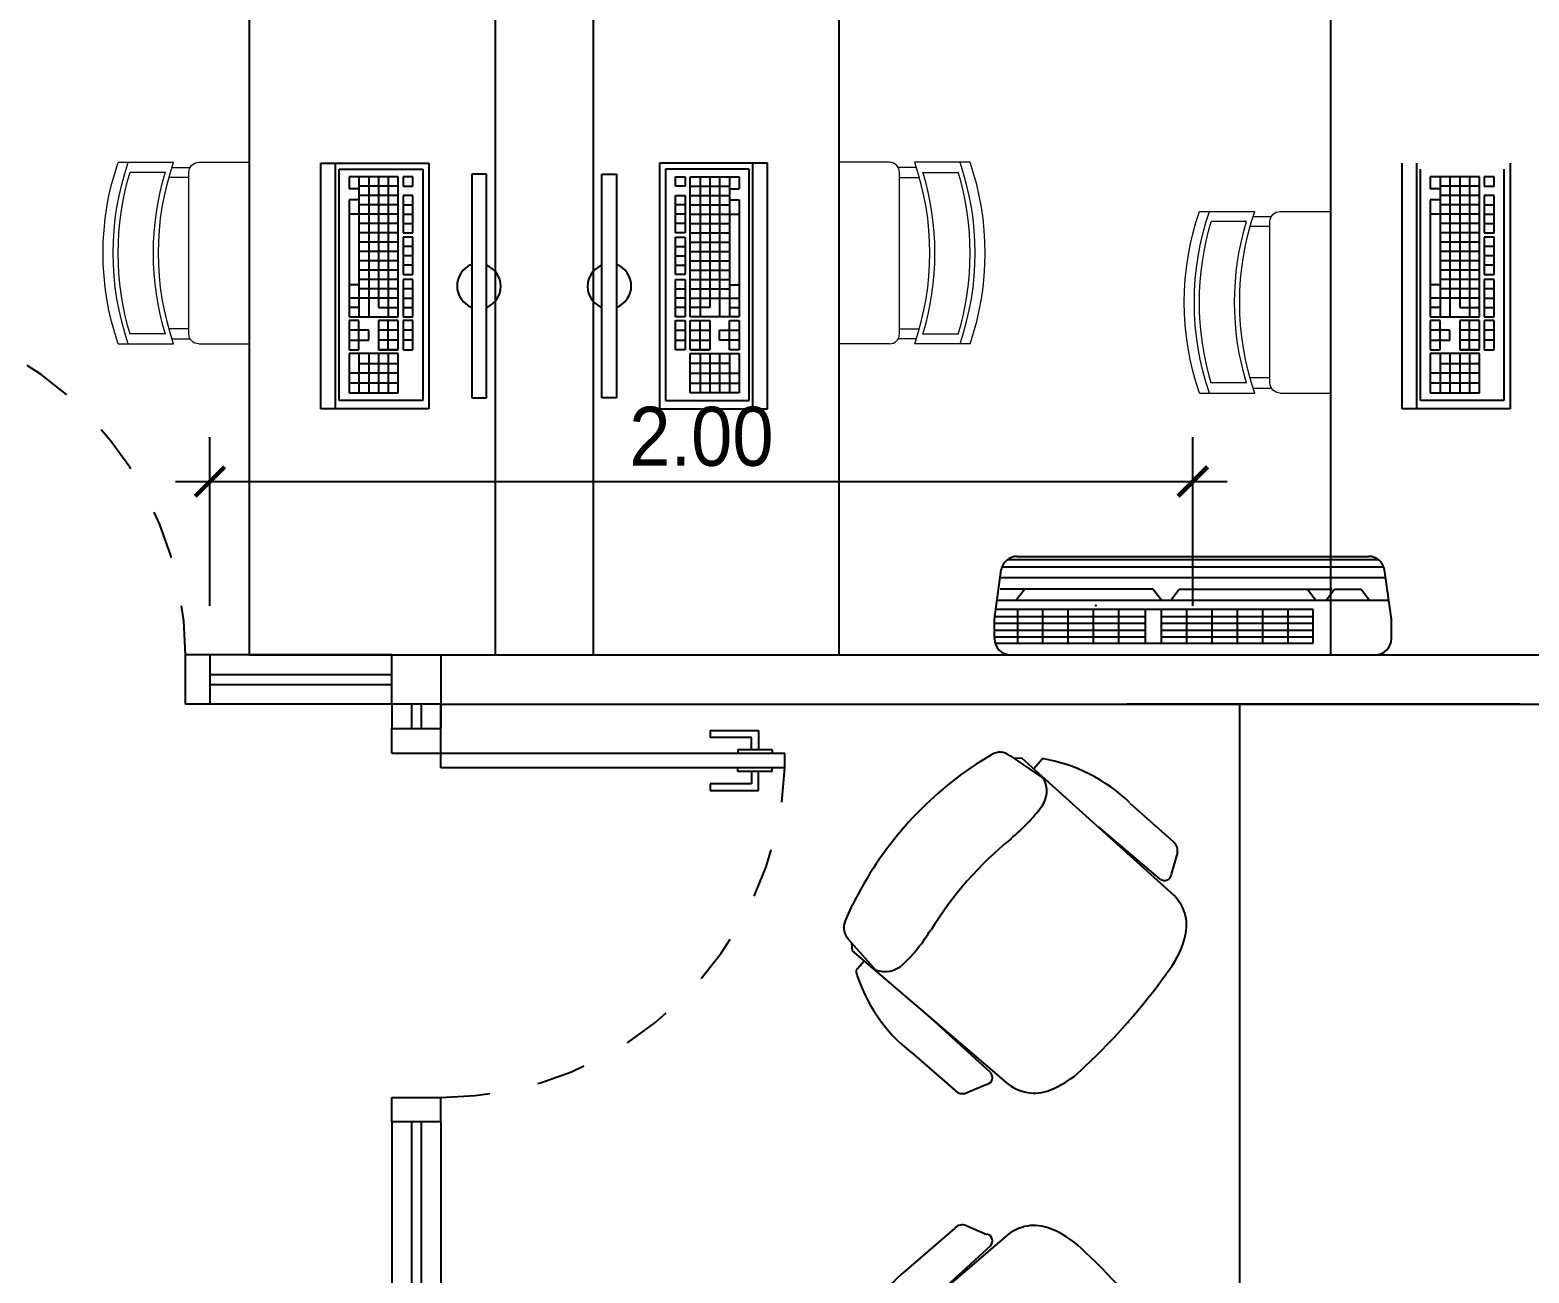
# Model space of a CAD drawing. Header units: millimetres. Extents: x 7034 to 7235, y -465 to -380.
# Drawn here: x 7183.923 to 7186.973, y -430.356 to -427.827 of the extents above; entities that cross this region are included whole.
import ezdxf

# ---------------------------------------------------------------- set-up
doc = ezdxf.new("R2010")
doc.units = ezdxf.units.MM
doc.header["$LTSCALE"] = 0.005
doc.linetypes.add('CONTINUO', pattern=[0])
doc.linetypes.add('DASHED', pattern=[19.05, 12.7, -6.35])
doc.layers.get('0').update_dxf_attribs({"linetype": 'CONTINUO'})
doc.layers.get('DEFPOINTS').update_dxf_attribs({"linetype": 'CONTINUO', "lineweight": 15})
for name, color, linetype in [('- COTAS', 12, 'Continuous'), ('ARQ-PEITORIAL', 4, 'Continuous'), ('ARQ_ESQUADRIA', 5, 'Continuous'), ('ARQ_JANELAALTA', 150, 'DASHED'), ('JANELA', 10, 'Continuous'), ('NN_PISO', 8, 'Continuous')]:
    doc.layers.add(name, color=color, linetype=linetype)
doc.layers.add('0-LAYOUT', color=250, linetype='Continuous', lineweight=25)
doc.layers.add('AR CONDICIONADO', color=1, linetype='Continuous', lineweight=25)
doc.styles.add('ARQ', font='arial.ttf', dxfattribs={"width": 0.9})
doc.dimstyles.new('1-50', dxfattribs={"dimtxt": 0.12, "dimasz": 0.06, "dimexe": 0.09, "dimexo": 0.1, "dimgap": 0.03, "dimtad": 1, "dimzin": 0, "dimdsep": 46, "dimtxsty": 'ARQ', "dimblk": 'ARCHTICK', "dimcen": 0, "dimdle": 0.07, "dimclrd": 1, "dimclre": 1, "dimclrt": 7, "dimadec": 0, "dimazin": 0, "dimtm": 1e-09, "dimtfac": 1, "dimtofl": 0, "dimtmove": 2, "dimatfit": 3, "dimldrblk": 'ARCHTICK', "dimfxl": 1, "dimtolj": 1, "dimtzin": 0, "dimlwd": -1, "dimlwe": -1, "dimarcsym": 0})

# ---------------------------------------------------------------- blocks, each defined once
blk = doc.blocks.new('_ArchTick')
at = {"color": 0, "linetype": 'ByBlock', "const_width": 0.15}
blk.add_lwpolyline([(-0.5, -0.5), (0.5, 0.5)], dxfattribs=at)
blk = doc.blocks.new('*D217')
at = {"layer": 'DEFPOINTS', "color": 0, "transparency": 16777216}
for p in [(7186.2892, -428.7459), (7184.2892, -429.0986), (7186.2892, -429.0986)]:
    blk.add_point(p, dxfattribs=at)
at = {"layer": 'NN_PISO', "color": 1, "transparency": 16777216}
for p, q in [((7184.2892, -428.9986), (7184.2892, -428.6559)), ((7186.2892, -428.9986), (7186.2892, -428.6559)), ((7184.2192, -428.7459), (7186.3592, -428.7459))]:
    blk.add_line(p, q, dxfattribs=at)
at = {"layer": 'NN_PISO', "color": 1, "transparency": 16777216, "xscale": 0.06, "yscale": 0.06, "zscale": 0.06, "rotation": 180}
blk.add_blockref('_ArchTick', (7184.2892, -428.7459), dxfattribs=at)
at = {"layer": 'NN_PISO', "color": 1, "transparency": 16777216, "xscale": 0.06, "yscale": 0.06, "zscale": 0.06}
blk.add_blockref('_ArchTick', (7186.2892, -428.7459), dxfattribs=at)
at = {"layer": 'NN_PISO', "color": 7, "transparency": 16777216, "insert": (7185.2892, -428.6547), "char_height": 0.12, "attachment_point": 5, "style": 'ARQ'}
blk.add_mtext('\\A1;2.00', dxfattribs=at)
blk = doc.blocks.new('A$C686A6CA0')
at = {"layer": 'ARQ-PEITORIAL'}
for p, q in [((-0.1, 2.53), (-0.1, 2.48)), ((0, 2.53), (0, 2.48)), ((-0.1, 2.48), (0, 2.48))]:
    blk.add_line(p, q, dxfattribs=at)
at = {"layer": 'ARQ_ESQUADRIA'}
for p, q in [((-1.55, 3.33), (-1.52, 3.33)), ((-1.55, 3.33), (-1.55, 2.63)), ((-1.52, 2.63), (-1.52, 3.33)), ((-1.19, 3.33), (-1.22, 3.33)), ((-1.22, 2.63), (-1.22, 3.33)), ((-1.19, 3.33), (-1.19, 2.63)), ((-1.557, 3.3041), (-1.55, 3.3041)), ((-1.557, 3.3041), (-1.557, 3.2341)), ((-1.513, 3.3041), (-1.52, 3.3041)), ((-1.513, 3.3041), (-1.513, 3.2341)), ((-1.227, 3.3041), (-1.227, 3.2341)), ((-1.227, 3.3041), (-1.22, 3.3041)), ((-1.183, 3.3041), (-1.19, 3.3041)), ((-1.183, 3.3041), (-1.183, 3.2341)), ((-1.596, 3.2761), (-1.557, 3.2761)), ((-1.596, 3.1781), (-1.596, 3.2761)), ((-1.474, 3.2761), (-1.513, 3.2761)), ((-1.474, 3.1781), (-1.474, 3.2761)), ((-1.266, 3.2761), (-1.227, 3.2761)), ((-1.266, 3.1781), (-1.266, 3.2761)), ((-1.144, 3.2761), (-1.183, 3.2761)), ((-1.144, 3.1781), (-1.144, 3.2761)), ((-1.582, 3.2621), (-1.582, 3.1921)), ((-1.557, 3.2621), (-1.582, 3.2621)), ((-1.557, 3.2341), (-1.55, 3.2341)), ((-1.513, 3.2341), (-1.52, 3.2341)), ((-1.513, 3.2621), (-1.488, 3.2621)), ((-1.488, 3.2621), (-1.488, 3.1921)), ((-1.227, 3.2621), (-1.252, 3.2621)), ((-1.252, 3.2621), (-1.252, 3.1921)), ((-1.227, 3.2341), (-1.22, 3.2341)), ((-1.183, 3.2341), (-1.19, 3.2341)), ((-1.183, 3.2621), (-1.158, 3.2621)), ((-1.158, 3.2621), (-1.158, 3.1921)), ((-1.582, 3.1781), (-1.596, 3.1781)), ((-1.582, 3.1921), (-1.582, 3.1781)), ((-1.582, 3.1921), (-1.582, 3.1921)), ((-1.488, 3.1921), (-1.488, 3.1921)), ((-1.488, 3.1921), (-1.488, 3.1781)), ((-1.474, 3.1781), (-1.488, 3.1781)), ((-1.266, 3.1781), (-1.252, 3.1781)), ((-1.252, 3.1921), (-1.252, 3.1921)), ((-1.252, 3.1921), (-1.252, 3.1781)), ((-1.158, 3.1921), (-1.158, 3.1781)), ((-1.158, 3.1921), (-1.158, 3.1921)), ((-1.158, 3.1781), (-1.144, 3.1781)), ((-2.27, 2.63), (-2.22, 2.63)), ((-2.27, 2.63), (-2.22, 2.63)), ((-2.22, 2.53), (-2.22, 2.63)), ((-2.22, 2.53), (-2.22, 2.63)), ((-1.55, 2.63), (-1.52, 2.63)), ((-1.52, 2.53), (-1.52, 2.63)), ((-1.52, 2.63), (-1.47, 2.63)), ((-1.22, 2.63), (-1.27, 2.63)), ((-1.22, 2.53), (-1.22, 2.63)), ((-1.19, 2.63), (-1.22, 2.63)), ((-0.52, 2.53), (-0.52, 2.63)), ((-0.47, 2.63), (-0.52, 2.63)), ((-0.47, 2.59), (-0.1, 2.59)), ((-0.47, 2.57), (-0.1, 2.57)), ((-2.27, 2.53), (-2.22, 2.53)), ((-2.27, 2.53), (-2.22, 2.53)), ((-1.52, 2.53), (-1.47, 2.53)), ((-1.22, 2.53), (-1.27, 2.53)), ((-0.47, 2.53), (-0.52, 2.53)), ((-0.06, 2.53), (-0.06, 2.48)), ((-0.04, 2.53), (-0.04, 2.48)), ((-0.1, 2.43), (-0.1, 2.48)), ((-0.1, 2.43), (-0.1, 2.48)), ((0, 2.43), (0, 2.48)), ((0, 2.43), (0, 2.48)), ((0.5481, 2.476), (0.6461, 2.476)), ((0.5481, 2.476), (0.5481, 2.462)), ((0.6461, 2.476), (0.6461, 2.437)), ((0.5621, 2.462), (0.5481, 2.462)), ((0.6321, 2.462), (0.5621, 2.462)), ((0.5621, 2.462), (0.5621, 2.462)), ((0.6321, 2.437), (0.6321, 2.462)), ((-0.1, 2.43), (0, 2.43)), ((-0.1, 2.43), (0, 2.43)), ((0, 2.43), (0.7, 2.43)), ((0, 2.4), (0, 2.43)), ((0.6741, 2.437), (0.6041, 2.437)), ((0.6041, 2.437), (0.6041, 2.43)), ((0.6741, 2.437), (0.6741, 2.43)), ((0.7, 2.4), (0.7, 2.43)), ((0.7, 2.4), (0, 2.4)), ((0.6041, 2.393), (0.6041, 2.4)), ((0.6741, 2.393), (0.6041, 2.393)), ((0.6321, 2.393), (0.6321, 2.368)), ((0.6461, 2.354), (0.6461, 2.393)), ((0.6741, 2.393), (0.6741, 2.4)), ((0.5481, 2.368), (0.5481, 2.354)), ((0.5621, 2.368), (0.5481, 2.368)), ((0.5481, 2.354), (0.6461, 2.354)), ((0.5621, 2.368), (0.5621, 2.368)), ((0.6321, 2.368), (0.5621, 2.368)), ((-0.1, 1.73), (0, 1.73)), ((-0.1, 1.68), (-0.1, 1.73)), ((0, 1.68), (0, 1.73)), ((0, 1.68), (-0.1, 1.68)), ((-0.06, 1.68), (-0.06, 0.1)), ((-0.04, 1.68), (-0.04, 0.1))]:
    blk.add_line(p, q, dxfattribs=at)
at = {"layer": 'ARQ_JANELAALTA'}
for centre, start, end in [((-1.5193, 2.63), 92.5089, 180), ((-1.2207, 2.63), 0, 87.4911), ((0, 2.4307), 270, 357.4911)]:
    blk.add_arc(centre, 0.7007, start, end, dxfattribs=at)
at = {"layer": 'JANELA'}
for p, q in [((-1.32, 2.63), (-1.42, 2.63)), ((-0.47, 2.63), (-0.47, 2.53)), ((-0.1, 2.63), (-0.47, 2.63)), ((-1.32, 2.53), (-1.42, 2.53)), ((-0.1, 2.53), (-0.47, 2.53)), ((-0.1, 2.53), (-0.1, 2.48)), ((0, 2.48), (0, 2.53)), ((-0.1, 2.48), (0, 2.48)), ((-0.1, 1.68), (-0.1, 0.1)), ((0, 1.68), (0, 0.1))]:
    blk.add_line(p, q, dxfattribs=at)
for points in [[(-1.47, 2.63), (-1.42, 2.63), (-1.42, 2.53), (-1.47, 2.53)], [(-1.32, 2.63), (-1.27, 2.63), (-1.27, 2.53), (-1.32, 2.53)], [(0, 2.53), (-0.1, 2.53), (-0.1, 2.63), (0, 2.63)]]:
    blk.add_lwpolyline(points, close=True, dxfattribs=at)
blk = doc.blocks.new('A$C695A1161')
at = {"layer": 'NN_PISO'}
blk.add_blockref('A$C686A6CA0', (2.82, -2.53), dxfattribs=at)
blk = doc.blocks.new('A$C1D1E4AAD')
at = {"layer": '0-LAYOUT', "linetype": 'ByBlock'}
for p, q in [((-2.0148, 0), (-2.0148, -1.6)), ((-1.2148, 0), (-1.2148, -1.6)), ((-2.519, -0.1026), (-2.5509, -0.1221)), ((-2.4046, -0.1576), (-2.4818, -0.1047)), ((-2.4578, -0.1099), (-2.4741, -0.1104)), ((-2.1472, -0.3901), (-2.4578, -0.1099)), ((-2.4339, -0.1309), (-2.4167, -0.1112)), ((-2.2381, -0.2014), (-2.1504, -0.2795)), ((-2.1764, -0.356), (-2.3019, -0.25)), ((-2.1416, -0.302), (-2.154, -0.3461)), ((-2.8176, -0.4426), (-2.8024, -0.4084)), ((-2.7483, -0.5489), (-2.8107, -0.4792)), ((-2.8025, -0.5023), (-2.8041, -0.4861)), ((-0.8836, -0.4795), (-1.001, -0.4803)), ((-2.4845, -0.7742), (-2.8025, -0.5023)), ((-1.0225, -0.4914), (-1.0423, -0.5327)), ((-2.7786, -0.5233), (-2.7959, -0.5429)), ((-0.6899, -0.5557), (-0.6899, -0.5295)), ((-1.0764, -0.5613), (-0.6581, -0.5557)), ((-1.032, -0.5549), (-0.8677, -0.5581)), ((-0.7296, -0.5565), (-0.6367, -0.5676)), ((-0.6581, -0.5557), (-0.6462, -0.5668)), ((-0.6073, -0.5906), (-0.5962, -0.6264)), ((-2.5221, -0.7496), (-2.6434, -0.6388)), ((-2.6834, -0.7083), (-2.5946, -0.7853)), ((-2.5711, -0.7911), (-2.529, -0.7731)), ((-0.6073, -1.0431), (-0.5962, -1.0074)), ((-2.6834, -1.1435), (-2.5946, -1.0666)), ((-2.5711, -1.0608), (-2.529, -1.0787)), ((-0.7296, -1.0772), (-0.6367, -1.0661)), ((-0.6581, -1.078), (-0.6462, -1.0669)), ((-2.4845, -1.0777), (-2.8025, -1.3496)), ((-1.0764, -1.0724), (-0.6581, -1.078)), ((-1.032, -1.0788), (-0.8677, -1.0756)), ((-0.6899, -1.078), (-0.6899, -1.1042)), ((-2.5221, -1.1022), (-2.6434, -1.2131)), ((-1.0225, -1.1423), (-1.0423, -1.101)), ((-0.8836, -1.1542), (-1.001, -1.1534)), ((-2.7483, -1.303), (-2.8107, -1.3726)), ((-2.7786, -1.3286), (-2.7959, -1.3089)), ((-2.8025, -1.3496), (-2.8041, -1.3658)), ((-2.8176, -1.4093), (-2.8024, -1.4435)), ((-2.1472, -1.4617), (-2.4578, -1.742)), ((-2.1764, -1.4959), (-2.3019, -1.6019)), ((-2.1416, -1.5498), (-2.154, -1.5057)), ((-2.2381, -1.6505), (-2.1504, -1.5723)), ((-2.0148, -1.6), (-1.2148, -1.6)), ((-2.4046, -1.6942), (-2.4818, -1.7472)), ((-2.519, -1.7493), (-2.5509, -1.7298)), ((-2.4339, -1.721), (-2.4167, -1.7407)), ((-2.4578, -1.742), (-2.4741, -1.7415))]:
    blk.add_line(p, q, dxfattribs=at)
for centre, radius, start, end in [((-2.5026, -0.1308), 0.0328, 51.4098, 120.5547), ((-2.4707, -0.4398), 0.3333, 45.7372, 80.6494), ((-2.1494, -0.7283), 0.7271, 123.5174, 153.896), ((-2.4596, -0.177), 0.0523, 323.2944, 29.1682), ((-2.4596, -0.177), 0.0523, 323.2944, 29.1682), ((-2.712, 0.012), 0.3678, 309.1313, 323.2958), ((-2.0117, -0.8493), 0.7418, 129.1314, 148.282), ((-2.1616, -0.2971), 0.0207, 345.8779, 57.0329), ((-2.1675, -0.3448), 0.0141, 232.5784, 352.1311), ((-2.2085, -0.4503), 0.0857, 341.4955, 44.5153), ((-2.7875, -0.4552), 0.0328, 156.8587, 226.0036), ((-2.9561, -0.2659), 0.3678, 314.1176, 328.2821), ((-2.3206, -0.4216), 0.2017, 320.8696, 343.9764), ((-1.0042, -0.5009), 0.0207, 81.6738, 152.8287), ((-0.8661, -0.8121), 0.3333, 58.0573, 92.9695), ((-2.477, -0.4469), 0.3333, 196.764, 231.6762), ((-2.7362, -0.4918), 0.0523, 248.2452, 314.1189), ((-1.0312, -0.5406), 0.0141, 146.5756, 266.1283), ((-3.1806, 0.1774), 1.2492, 312.9781, 324.4353), ((-1.0701, -0.647), 0.0857, 94.1914, 157.2111), ((-0.701, -0.6073), 0.0523, 109.5385, 175.4123), ((-0.6383, -0.601), 0.0328, 18.152, 87.2969), ((-0.3867, -0.6319), 0.3678, 175.4109, 189.5754), ((-0.9669, -0.6994), 0.2017, 154.7303, 177.8371), ((-1.2979, -0.8169), 0.7271, 344.8107, 15.1893), ((0.0745, -0.8169), 1.2492, 174.2714, 185.7286), ((-1.4813, -0.8169), 0.7418, 350.4247, 9.5753), ((-2.5321, -0.7598), 0.0141, 285.2823, 44.835), ((-2.4757, -0.5981), 0.2017, 293.437, 316.5438), ((-2.5786, -0.7718), 0.0207, 220.3805, 291.5354), ((-2.4327, -0.7056), 0.0857, 232.8981, 295.9178), ((-0.9669, -0.9343), 0.2017, 182.1629, 205.2697), ((-0.3867, -1.0018), 0.3678, 170.4246, 184.5891), ((-1.0701, -0.9867), 0.0857, 202.7889, 265.8086), ((-0.701, -1.0264), 0.0523, 184.5877, 250.4615), ((-0.701, -1.0264), 0.0523, 184.5877, 250.4615), ((-2.5786, -1.08), 0.0207, 68.4646, 139.6195), ((-2.4327, -1.1463), 0.0857, 64.0822, 127.1019), ((-0.6383, -1.0328), 0.0328, 272.7031, 341.848), ((-2.5321, -1.092), 0.0141, 315.165, 74.7177), ((-2.4757, -1.2537), 0.2017, 43.4562, 66.563), ((-1.0312, -1.0931), 0.0141, 93.8717, 213.4244), ((-3.1806, -2.0292), 1.2492, 35.5647, 47.0219), ((-0.8661, -0.8216), 0.3333, 267.0305, 301.9427), ((-2.477, -1.4049), 0.3333, 128.3238, 163.236), ((-1.0042, -1.1328), 0.0207, 207.1713, 278.3262), ((-2.7362, -1.36), 0.0523, 45.8811, 111.7548), ((-2.3206, -1.4303), 0.2017, 16.0236, 39.1304), ((-2.9561, -1.5859), 0.3678, 31.7179, 45.8824), ((-2.7875, -1.3966), 0.0328, 133.9964, 203.1413), ((-2.0117, -1.0026), 0.7418, 211.718, 230.8686), ((-2.2085, -1.4015), 0.0857, 315.4847, 18.5045), ((-2.1494, -1.1236), 0.7271, 206.104, 236.4826), ((-2.1675, -1.5071), 0.0141, 7.8689, 127.4216), ((-2.1616, -1.5547), 0.0207, 302.9671, 14.1221), ((-2.712, -1.8639), 0.3678, 36.7042, 50.8687), ((-2.4596, -1.6749), 0.0523, 330.8318, 36.7056), ((-2.4596, -1.6749), 0.0523, 330.8318, 36.7056), ((-2.4707, -1.4121), 0.3333, 279.3506, 314.2628), ((-2.5026, -1.7211), 0.0328, 239.4453, 308.5902)]:
    blk.add_arc(centre, radius, start, end, dxfattribs=at)
for p in [(-2.2419, -0.6471), (-1.1749, -0.8169), (-2.2419, -1.2048)]:
    blk.add_point(p, dxfattribs=at)
blk = doc.blocks.new('vafres')
at = {"lineweight": 13, "ltscale": 0.2}
for p, q in [((2157.847, 914.6481), (2157.847, 914.5352)), ((2157.8675, 914.5521), (2157.8675, 914.6239)), ((2158.1958, 914.5521), (2158.1958, 914.6239)), ((2158.2163, 914.6481), (2158.2163, 914.5352)), ((2157.8573, 914.5386), (2157.8573, 914.5017)), ((2157.8778, 914.5044), (2157.8778, 914.5455)), ((2158.1856, 914.5044), (2158.1856, 914.5448)), ((2158.2061, 914.5386), (2158.2061, 914.5017)), ((2158.1958, 914.5044), (2157.8675, 914.5044)), ((2157.847, 914.4839), (2157.847, 914.3813)), ((2158.2163, 914.4839), (2158.2163, 914.3813))]:
    blk.add_line(p, q, dxfattribs=at)
for centre, radius, start, end in [((2158.0317, 914.1094), 0.5694, 71.0753, 108.9246), ((2158.0317, 914.0889), 0.5694, 71.0753, 108.9246), ((2158.0317, 914.0787), 0.5694, 73.2016, 106.7984), ((2158.0317, 914.0787), 0.5694, 73.2016, 106.7984), ((2158.0317, 913.9966), 0.5694, 71.0753, 108.9246), ((2158.0317, 914.0069), 0.5694, 73.2016, 106.7984), ((2157.8675, 914.4839), 0.0205, 90, 180), ((2158.1958, 914.4839), 0.0205, 360, 90)]:
    blk.add_arc(centre, radius, start, end, dxfattribs=at)
blk = doc.blocks.new('A$C71B20ECF')
at = {"layer": '0-LAYOUT'}
for p, q in [((-0.895, -1.5), (-0.895, -5.3)), ((-0.695, -1.5), (-0.695, -5.3)), ((-1.2494, -4.7994), (-1.2494, -4.2994)), ((-1.2494, -4.2994), (-1.2194, -4.2994)), ((-1.2194, -4.2994), (-1.0294, -4.2994)), ((-1.2194, -4.7994), (-1.2194, -4.2994)), ((-1.0294, -4.2994), (-1.0294, -4.7994)), ((-0.5606, -4.2994), (-0.5606, -4.7994)), ((-0.3706, -4.2994), (-0.5606, -4.2994)), ((-0.3706, -4.7994), (-0.3706, -4.2994)), ((-0.3406, -4.2994), (-0.3706, -4.2994)), ((-0.3406, -4.7994), (-0.3406, -4.2994)), ((0.9506, -4.7994), (0.9506, -4.2994)), ((0.9806, -4.7994), (0.9806, -4.2994)), ((1.1706, -4.2994), (1.1706, -4.7994)), ((-1.2121, -4.3121), (-1.0421, -4.3121)), ((-1.2121, -4.7821), (-1.2121, -4.3121)), ((-1.1921, -4.3271), (-1.1921, -4.3516)), ((-1.0921, -4.3271), (-1.1921, -4.3271)), ((-1.1721, -4.3271), (-1.1721, -4.6121)), ((-1.1521, -4.3271), (-1.1521, -4.6121)), ((-1.1321, -4.3271), (-1.1321, -4.5931)), ((-1.1121, -4.3271), (-1.1121, -4.6121)), ((-1.0921, -4.6121), (-1.0921, -4.3271)), ((-1.0821, -4.3271), (-1.0821, -4.3461)), ((-1.0621, -4.3271), (-1.0821, -4.3271)), ((-1.0621, -4.3461), (-1.0621, -4.3271)), ((-1.0421, -4.3121), (-1.0421, -4.7821)), ((-0.9423, -4.3217), (-0.9423, -4.7769)), ((-0.9123, -4.3217), (-0.9423, -4.3217)), ((-0.9123, -4.7769), (-0.9123, -4.3217)), ((-0.6777, -4.7769), (-0.6777, -4.3217)), ((-0.6777, -4.3217), (-0.6477, -4.3217)), ((-0.6477, -4.3217), (-0.6477, -4.7769)), ((-0.5479, -4.3121), (-0.5479, -4.7821)), ((-0.3779, -4.3121), (-0.5479, -4.3121)), ((-0.5279, -4.3461), (-0.5279, -4.3271)), ((-0.5279, -4.3271), (-0.5079, -4.3271)), ((-0.5079, -4.3271), (-0.5079, -4.3461)), ((-0.4979, -4.6121), (-0.4979, -4.3271)), ((-0.4979, -4.3271), (-0.3979, -4.3271)), ((-0.4779, -4.3271), (-0.4779, -4.6121)), ((-0.4579, -4.3271), (-0.4579, -4.5931)), ((-0.4379, -4.3271), (-0.4379, -4.6121)), ((-0.4179, -4.3271), (-0.4179, -4.6121)), ((-0.3979, -4.3271), (-0.3979, -4.3516)), ((-0.3779, -4.7821), (-0.3779, -4.3121)), ((0.9879, -4.7821), (0.9879, -4.3121)), ((1.0079, -4.3271), (1.0079, -4.3516)), ((1.1079, -4.3271), (1.0079, -4.3271)), ((1.0279, -4.3271), (1.0279, -4.6121)), ((1.0479, -4.3271), (1.0479, -4.6121)), ((1.0679, -4.3271), (1.0679, -4.5931)), ((1.0879, -4.3271), (1.0879, -4.6121)), ((1.1079, -4.6121), (1.1079, -4.3271)), ((1.1179, -4.3271), (1.1179, -4.3461)), ((1.1379, -4.3271), (1.1179, -4.3271)), ((1.1379, -4.3461), (1.1379, -4.3271)), ((1.1579, -4.3121), (1.1579, -4.7821)), ((-1.1721, -4.3516), (-1.1921, -4.3516)), ((-1.0921, -4.3461), (-1.1721, -4.3461)), ((-1.0821, -4.3461), (-1.0621, -4.3461)), ((-0.5079, -4.3461), (-0.5279, -4.3461)), ((-0.4979, -4.3461), (-0.4179, -4.3461)), ((-0.4179, -4.3516), (-0.3979, -4.3516)), ((1.0279, -4.3516), (1.0079, -4.3516)), ((1.1079, -4.3461), (1.0279, -4.3461)), ((1.1179, -4.3461), (1.1379, -4.3461)), ((-1.1721, -4.3741), (-1.1921, -4.3741)), ((-1.1921, -4.3741), (-1.1921, -4.6121)), ((-1.0921, -4.3651), (-1.1721, -4.3651)), ((-1.0921, -4.3841), (-1.1721, -4.3841)), ((-1.0821, -4.3651), (-1.0821, -4.4411)), ((-1.0621, -4.3651), (-1.0821, -4.3651)), ((-1.0821, -4.3841), (-1.0621, -4.3841)), ((-1.0621, -4.4411), (-1.0621, -4.3651)), ((-0.5279, -4.4411), (-0.5279, -4.3651)), ((-0.5279, -4.3651), (-0.5079, -4.3651)), ((-0.5079, -4.3841), (-0.5279, -4.3841)), ((-0.5079, -4.3651), (-0.5079, -4.4411)), ((-0.4979, -4.3651), (-0.4179, -4.3651)), ((-0.4979, -4.3841), (-0.4179, -4.3841)), ((-0.4179, -4.3741), (-0.3979, -4.3741)), ((-0.3979, -4.3741), (-0.3979, -4.6121)), ((1.0279, -4.3741), (1.0079, -4.3741)), ((1.0079, -4.3741), (1.0079, -4.6121)), ((1.1079, -4.3651), (1.0279, -4.3651)), ((1.1079, -4.3841), (1.0279, -4.3841)), ((1.1179, -4.3651), (1.1179, -4.4411)), ((1.1379, -4.3651), (1.1179, -4.3651)), ((1.1179, -4.3841), (1.1379, -4.3841)), ((1.1379, -4.4411), (1.1379, -4.3651)), ((-1.0921, -4.4031), (-1.1921, -4.4031)), ((-1.0921, -4.4221), (-1.1721, -4.4221)), ((-1.0821, -4.4031), (-1.0621, -4.4031)), ((-1.0821, -4.4221), (-1.0621, -4.4221)), ((-0.5079, -4.4031), (-0.5279, -4.4031)), ((-0.5079, -4.4221), (-0.5279, -4.4221)), ((-0.4979, -4.4031), (-0.3979, -4.4031)), ((-0.4979, -4.4221), (-0.4179, -4.4221)), ((1.1079, -4.4031), (1.0079, -4.4031)), ((1.1079, -4.4221), (1.0279, -4.4221)), ((1.1179, -4.4031), (1.1379, -4.4031)), ((1.1179, -4.4221), (1.1379, -4.4221)), ((-1.0921, -4.4411), (-1.1721, -4.4411)), ((-1.0821, -4.4411), (-1.0621, -4.4411)), ((-1.0821, -4.4502), (-1.0821, -4.5262)), ((-1.0621, -4.4502), (-1.0821, -4.4502)), ((-1.0621, -4.5262), (-1.0621, -4.4502)), ((-0.5079, -4.4411), (-0.5279, -4.4411)), ((-0.5279, -4.5262), (-0.5279, -4.4502)), ((-0.5279, -4.4502), (-0.5079, -4.4502)), ((-0.5079, -4.4502), (-0.5079, -4.5262)), ((-0.4979, -4.4411), (-0.4179, -4.4411)), ((1.1079, -4.4411), (1.0279, -4.4411)), ((1.1179, -4.4411), (1.1379, -4.4411)), ((1.1179, -4.4502), (1.1179, -4.5262)), ((1.1379, -4.4502), (1.1179, -4.4502)), ((1.1379, -4.5262), (1.1379, -4.4502)), ((-1.0921, -4.4601), (-1.1721, -4.4601)), ((-1.0921, -4.4791), (-1.1721, -4.4791)), ((-1.0621, -4.4692), (-1.0821, -4.4692)), ((-0.5279, -4.4692), (-0.5079, -4.4692)), ((-0.4979, -4.4601), (-0.4179, -4.4601)), ((-0.4979, -4.4791), (-0.4179, -4.4791)), ((1.1079, -4.4601), (1.0279, -4.4601)), ((1.1079, -4.4791), (1.0279, -4.4791)), ((1.1379, -4.4692), (1.1179, -4.4692)), ((-1.0921, -4.4981), (-1.1721, -4.4981)), ((-1.0621, -4.4882), (-1.0821, -4.4882)), ((-1.0621, -4.5072), (-1.0821, -4.5072)), ((-0.5279, -4.4882), (-0.5079, -4.4882)), ((-0.5279, -4.5072), (-0.5079, -4.5072)), ((-0.4979, -4.4981), (-0.4179, -4.4981)), ((1.1079, -4.4981), (1.0279, -4.4981)), ((1.1379, -4.4882), (1.1179, -4.4882)), ((1.1379, -4.5072), (1.1179, -4.5072)), ((-1.0921, -4.5171), (-1.1721, -4.5171)), ((-1.0921, -4.5361), (-1.1721, -4.5361)), ((-1.0821, -4.5262), (-1.0621, -4.5262)), ((-1.0821, -4.5361), (-1.0821, -4.6121)), ((-1.0621, -4.5361), (-1.0821, -4.5361)), ((-1.0621, -4.6121), (-1.0621, -4.5361)), ((-0.5079, -4.5262), (-0.5279, -4.5262)), ((-0.5279, -4.6121), (-0.5279, -4.5361)), ((-0.5279, -4.5361), (-0.5079, -4.5361)), ((-0.5079, -4.5361), (-0.5079, -4.6121)), ((-0.4979, -4.5171), (-0.4179, -4.5171)), ((-0.4979, -4.5361), (-0.4179, -4.5361)), ((1.1079, -4.5171), (1.0279, -4.5171)), ((1.1079, -4.5361), (1.0279, -4.5361)), ((1.1179, -4.5262), (1.1379, -4.5262)), ((1.1179, -4.5361), (1.1179, -4.6121)), ((1.1379, -4.5361), (1.1179, -4.5361)), ((1.1379, -4.6121), (1.1379, -4.5361)), ((-1.1721, -4.5471), (-1.1921, -4.5471)), ((-1.0921, -4.5741), (-1.1921, -4.5741)), ((-1.0921, -4.5551), (-1.1721, -4.5551)), ((-1.0621, -4.5551), (-1.0821, -4.5551)), ((-1.0821, -4.5741), (-1.0621, -4.5741)), ((-0.5279, -4.5551), (-0.5079, -4.5551)), ((-0.5079, -4.5741), (-0.5279, -4.5741)), ((-0.4979, -4.5551), (-0.4179, -4.5551)), ((-0.4979, -4.5741), (-0.3979, -4.5741)), ((-0.4179, -4.5471), (-0.3979, -4.5471)), ((1.0279, -4.5471), (1.0079, -4.5471)), ((1.1079, -4.5741), (1.0079, -4.5741)), ((1.1079, -4.5551), (1.0279, -4.5551)), ((1.1379, -4.5551), (1.1179, -4.5551)), ((1.1179, -4.5741), (1.1379, -4.5741)), ((-1.1721, -4.5931), (-1.1921, -4.5931)), ((-1.1321, -4.5931), (-1.0921, -4.5931)), ((-1.0821, -4.5931), (-1.0621, -4.5931)), ((-0.5079, -4.5931), (-0.5279, -4.5931)), ((-0.4579, -4.5931), (-0.4979, -4.5931)), ((-0.4179, -4.5931), (-0.3979, -4.5931)), ((1.0279, -4.5931), (1.0079, -4.5931)), ((1.0679, -4.5931), (1.1079, -4.5931)), ((1.1179, -4.5931), (1.1379, -4.5931)), ((-1.1921, -4.6121), (-1.0921, -4.6121)), ((-1.1921, -4.6196), (-1.1921, -4.6796)), ((-1.1721, -4.6196), (-1.1921, -4.6196)), ((-1.1721, -4.6796), (-1.1721, -4.6196)), ((-1.1321, -4.6196), (-1.1321, -4.6796)), ((-1.0921, -4.6196), (-1.1321, -4.6196)), ((-1.1121, -4.6796), (-1.1121, -4.6196)), ((-1.0921, -4.6796), (-1.0921, -4.6196)), ((-1.0821, -4.6121), (-1.0621, -4.6121)), ((-1.0821, -4.6196), (-1.0821, -4.6796)), ((-1.0621, -4.6196), (-1.0821, -4.6196)), ((-1.0621, -4.6796), (-1.0621, -4.6196)), ((-0.5079, -4.6121), (-0.5279, -4.6121)), ((-0.5279, -4.6796), (-0.5279, -4.6196)), ((-0.5279, -4.6196), (-0.5079, -4.6196)), ((-0.5079, -4.6196), (-0.5079, -4.6796)), ((-0.3979, -4.6121), (-0.4979, -4.6121)), ((-0.4979, -4.6796), (-0.4979, -4.6196)), ((-0.4979, -4.6196), (-0.4579, -4.6196)), ((-0.4779, -4.6796), (-0.4779, -4.6196)), ((-0.4579, -4.6196), (-0.4579, -4.6796)), ((-0.4179, -4.6196), (-0.3979, -4.6196)), ((-0.4179, -4.6796), (-0.4179, -4.6196)), ((-0.3979, -4.6196), (-0.3979, -4.6796)), ((1.0079, -4.6121), (1.1079, -4.6121)), ((1.0079, -4.6196), (1.0079, -4.6796)), ((1.0279, -4.6196), (1.0079, -4.6196)), ((1.0279, -4.6796), (1.0279, -4.6196)), ((1.0679, -4.6196), (1.0679, -4.6796)), ((1.1079, -4.6196), (1.0679, -4.6196)), ((1.0879, -4.6796), (1.0879, -4.6196)), ((1.1079, -4.6796), (1.1079, -4.6196)), ((1.1179, -4.6121), (1.1379, -4.6121)), ((1.1179, -4.6196), (1.1179, -4.6796)), ((1.1379, -4.6196), (1.1179, -4.6196)), ((1.1379, -4.6796), (1.1379, -4.6196)), ((-1.1521, -4.6396), (-1.1921, -4.6396)), ((-1.1921, -4.6596), (-1.1521, -4.6596)), ((-1.1521, -4.6596), (-1.1521, -4.6396)), ((-1.0921, -4.6396), (-1.1321, -4.6396)), ((-1.0921, -4.6596), (-1.1321, -4.6596)), ((-1.0621, -4.6396), (-1.0821, -4.6396)), ((-1.0621, -4.6596), (-1.0821, -4.6596)), ((-0.5279, -4.6396), (-0.5079, -4.6396)), ((-0.5279, -4.6596), (-0.5079, -4.6596)), ((-0.4979, -4.6396), (-0.4579, -4.6396)), ((-0.4979, -4.6596), (-0.4579, -4.6596)), ((-0.4379, -4.6596), (-0.4379, -4.6396)), ((-0.4379, -4.6396), (-0.3979, -4.6396)), ((-0.3979, -4.6596), (-0.4379, -4.6596)), ((1.0479, -4.6396), (1.0079, -4.6396)), ((1.0079, -4.6596), (1.0479, -4.6596)), ((1.0479, -4.6596), (1.0479, -4.6396)), ((1.1079, -4.6396), (1.0679, -4.6396)), ((1.1079, -4.6596), (1.0679, -4.6596)), ((1.1379, -4.6396), (1.1179, -4.6396)), ((1.1379, -4.6596), (1.1179, -4.6596)), ((-1.1921, -4.6796), (-1.1721, -4.6796)), ((-1.1921, -4.6871), (-1.1921, -4.7671)), ((-1.0921, -4.6871), (-1.1921, -4.6871)), ((-1.1721, -4.6871), (-1.1721, -4.7671)), ((-1.1521, -4.6871), (-1.1521, -4.7671)), ((-1.1321, -4.6796), (-1.0921, -4.6796)), ((-1.0921, -4.6796), (-1.1321, -4.6796)), ((-1.1321, -4.6871), (-1.1321, -4.7671)), ((-1.1121, -4.6871), (-1.1121, -4.7671)), ((-1.0921, -4.7671), (-1.0921, -4.6871)), ((-1.0821, -4.6796), (-1.0621, -4.6796)), ((-0.5079, -4.6796), (-0.5279, -4.6796)), ((-0.4579, -4.6796), (-0.4979, -4.6796)), ((-0.4979, -4.6796), (-0.4579, -4.6796)), ((-0.4979, -4.7671), (-0.4979, -4.6871)), ((-0.4979, -4.6871), (-0.3979, -4.6871)), ((-0.4779, -4.6871), (-0.4779, -4.7671)), ((-0.4579, -4.6871), (-0.4579, -4.7671)), ((-0.4379, -4.6871), (-0.4379, -4.7671)), ((-0.3979, -4.6796), (-0.4179, -4.6796)), ((-0.4179, -4.6871), (-0.4179, -4.7671)), ((-0.3979, -4.6871), (-0.3979, -4.7671)), ((1.0079, -4.6796), (1.0279, -4.6796)), ((1.0079, -4.6871), (1.0079, -4.7671)), ((1.1079, -4.6871), (1.0079, -4.6871)), ((1.0279, -4.6871), (1.0279, -4.7671)), ((1.0479, -4.6871), (1.0479, -4.7671)), ((1.0679, -4.6796), (1.1079, -4.6796)), ((1.1079, -4.6796), (1.0679, -4.6796)), ((1.0679, -4.6871), (1.0679, -4.7671)), ((1.0879, -4.6871), (1.0879, -4.7671)), ((1.1079, -4.7671), (1.1079, -4.6871)), ((1.1179, -4.6796), (1.1379, -4.6796)), ((-1.0921, -4.7271), (-1.1921, -4.7271)), ((-1.1721, -4.7071), (-1.0921, -4.7071)), ((-0.4179, -4.7071), (-0.4979, -4.7071)), ((-0.4979, -4.7271), (-0.3979, -4.7271)), ((1.1079, -4.7271), (1.0079, -4.7271)), ((1.0279, -4.7071), (1.1079, -4.7071)), ((-1.0921, -4.7471), (-1.1921, -4.7471)), ((-0.4979, -4.7471), (-0.3979, -4.7471)), ((1.1079, -4.7471), (1.0079, -4.7471)), ((-1.0421, -4.7821), (-1.2121, -4.7821)), ((-1.1921, -4.7671), (-1.0921, -4.7671)), ((-0.9423, -4.7769), (-0.9123, -4.7769)), ((-0.6477, -4.7769), (-0.6777, -4.7769)), ((-0.5479, -4.7821), (-0.3779, -4.7821)), ((-0.3979, -4.7671), (-0.4979, -4.7671)), ((1.1579, -4.7821), (0.9879, -4.7821)), ((1.0079, -4.7671), (1.1079, -4.7671)), ((-1.2194, -4.7994), (-1.2494, -4.7994)), ((-1.0294, -4.7994), (-1.2194, -4.7994)), ((-0.5606, -4.7994), (-0.3706, -4.7994)), ((-0.3706, -4.7994), (-0.3406, -4.7994)), ((0.9806, -4.7994), (0.9506, -4.7994)), ((1.1706, -4.7994), (0.9806, -4.7994))]:
    blk.add_line(p, q, dxfattribs=at)
for points in [[(-1.395, -5.3), (-0.195, -5.3), (-0.195, -3.3), (-1.395, -3.3)], [(0.805, -5.3), (2.005, -5.3), (2.005, -3.3), (0.805, -3.3)]]:
    blk.add_lwpolyline(points, close=True, dxfattribs=at)
for centre, radius, start, end in [((-0.9255, -4.5494), 0.0468, 110.9733, 249.0267), ((-0.9294, -4.5502), 0.0462, 291.7976, 68.2024), ((-0.6606, -4.5502), 0.0462, 111.7976, 248.2024), ((-0.6645, -4.5494), 0.0468, 290.9733, 69.0267)]:
    blk.add_arc(centre, radius, start, end, dxfattribs=at)
at = {"layer": '0-LAYOUT', "xscale": -1, "rotation": 90}
for p in [(912.9863, 2153.5491), (915.1863, 2153.4491)]:
    blk.add_blockref('vafres', p, dxfattribs=at)
at = {"layer": '0-LAYOUT', "rotation": 270}
blk.add_blockref('vafres', (-914.5763, 2153.5491), dxfattribs=at)

msp = doc.modelspace()

# ---------------------------------------------------------------- linework, layer by layer
at = {"layer": '0-LAYOUT', "linetype": 'ByBlock'}
msp.add_line((7186.9545, -429.1986), (7186.1545, -429.1986), dxfattribs=at)
msp.add_point((7186.0917, -428.9983), dxfattribs=at)
at = {"layer": 'AR CONDICIONADO', "color": 1}
for p, q in [((7185.8853, -429.0262), (7185.8991, -428.9257)), ((7185.9008, -428.9193), (7186.6776, -428.9193)), ((7185.912, -428.9047), (7186.6664, -428.9047)), ((7185.9319, -428.8981), (7186.6465, -428.8981)), ((7186.6932, -429.0262), (7186.6794, -428.9257)), ((7185.8969, -428.9414), (7186.6815, -428.9414)), ((7185.8906, -428.9872), (7186.6878, -428.9872)), ((7186.2079, -428.9647), (7185.897, -428.9647)), ((7185.947, -428.9647), (7185.9298, -428.9872)), ((7186.2251, -428.9872), (7186.2079, -428.9647)), ((7186.2444, -428.9872), (7186.2616, -428.9647)), ((7186.2616, -428.9647), (7186.5725, -428.9647)), ((7186.5225, -428.9647), (7186.5397, -428.9872)), ((7186.5601, -428.9872), (7186.5774, -428.9647)), ((7186.5774, -428.9647), (7186.6314, -428.9647)), ((7186.6314, -428.9647), (7186.6486, -428.9872)), ((7186.1918, -429.0062), (7185.888, -429.0062)), ((7185.9326, -429.0062), (7185.9326, -429.075)), ((7185.9841, -429.075), (7185.9841, -429.0062)), ((7186.0357, -429.075), (7186.0357, -429.0062)), ((7186.0872, -429.075), (7186.0872, -429.0062)), ((7186.1387, -429.075), (7186.1387, -429.0062)), ((7186.5343, -429.0062), (7186.1918, -429.0062)), ((7186.1918, -429.0062), (7186.1918, -429.075)), ((7186.2252, -429.075), (7186.2252, -429.0062)), ((7186.2767, -429.075), (7186.2767, -429.0062)), ((7186.3282, -429.075), (7186.3282, -429.0062)), ((7186.3797, -429.075), (7186.3797, -429.0062)), ((7186.4313, -429.075), (7186.4313, -429.0062)), ((7186.4828, -429.075), (7186.4828, -429.0062)), ((7186.5343, -429.075), (7186.5343, -429.0062)), ((7185.8853, -429.0652), (7185.8853, -429.0262)), ((7185.8853, -429.034), (7186.1918, -429.034)), ((7185.8853, -429.0479), (7186.1918, -429.0479)), ((7185.8861, -429.0201), (7186.1918, -429.0201)), ((7186.2252, -429.0201), (7186.5343, -429.0201)), ((7186.2252, -429.034), (7186.5343, -429.034)), ((7186.2252, -429.0479), (7186.5343, -429.0479)), ((7186.6932, -429.0652), (7186.6932, -429.0262)), ((7185.8853, -429.0619), (7186.1918, -429.0619)), ((7185.8868, -429.075), (7186.1918, -429.075)), ((7186.1918, -429.075), (7186.5343, -429.075)), ((7186.2252, -429.0619), (7186.5343, -429.0619)), ((7185.9187, -429.0986), (7186.6598, -429.0986))]:
    msp.add_line(p, q, dxfattribs=at)
for centre, start, end in [((7185.9319, -428.9315), 89.9377, 169.9377), ((7186.6465, -428.9315), 10, 90), ((7185.9187, -429.0652), 180, 270), ((7186.6598, -429.0652), 270, 0)]:
    msp.add_arc(centre, 0.0334, start, end, dxfattribs=at)
at = {"layer": 'ARQ-PEITORIAL'}
for p, q in [((7184.7592, -429.0986), (7188.3692, -429.0986)), ((7184.7592, -429.1986), (7188.3692, -429.1986))]:
    msp.add_line(p, q, dxfattribs=at)

# ---------------------------------------------------------------- block references
at = {"layer": '- COTAS'}
msp.add_blockref('A$C71B20ECF', (7185.7642, -423.7986), dxfattribs=at)
at = {"layer": 'NN_PISO'}
for name, p in [('A$C695A1161', (7181.9392, -429.1986)), ('A$C1D1E4AAD', (7188.3992, -429.1986))]:
    msp.add_blockref(name, p, dxfattribs=at)

# ---------------------------------------------------------------- dimensions: what is measured, and where the dimension line sits
dim = msp.add_linear_dim(base=(7186.2892, -428.7459), p1=(7184.2892, -429.0986), p2=(7186.2892, -429.0986), dimstyle='1-50', dxfattribs=at)
dim.commit()
dim.dimension.update_dxf_attribs({"geometry": '*D217', "text_midpoint": (7185.2892, -428.6547)})

doc.saveas('drawing.dxf')
